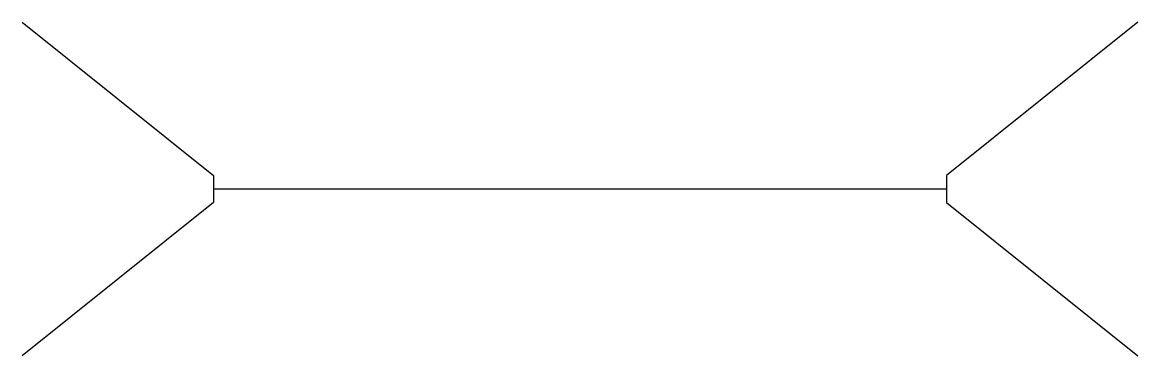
# Model space of a CAD drawing. Extents: x -4.15 to 4.15, y -1.24 to 1.24.
import ezdxf

# ---------------------------------------------------------------- set-up
doc = ezdxf.new("R2010")
doc.units = 0
doc.header["$MEASUREMENT"] = 0

msp = doc.modelspace()

# ---------------------------------------------------------------- linework, layer by layer
for points in [[(-4.1531, 1.2432), (-2.7303, 0.1)], [(4.1531, 1.2432), (2.7303, 0.1)], [(-2.7303, 0.1), (-2.7303, -0.1)], [(2.7303, 0.1), (2.7303, -0.1)], [(2.7303, 0), (-2.7303, 0)], [(-2.7303, -0.1), (-4.1531, -1.2432)], [(2.7303, -0.1), (4.1531, -1.2432)]]:
    msp.add_lwpolyline(points)

doc.saveas('drawing.dxf')
